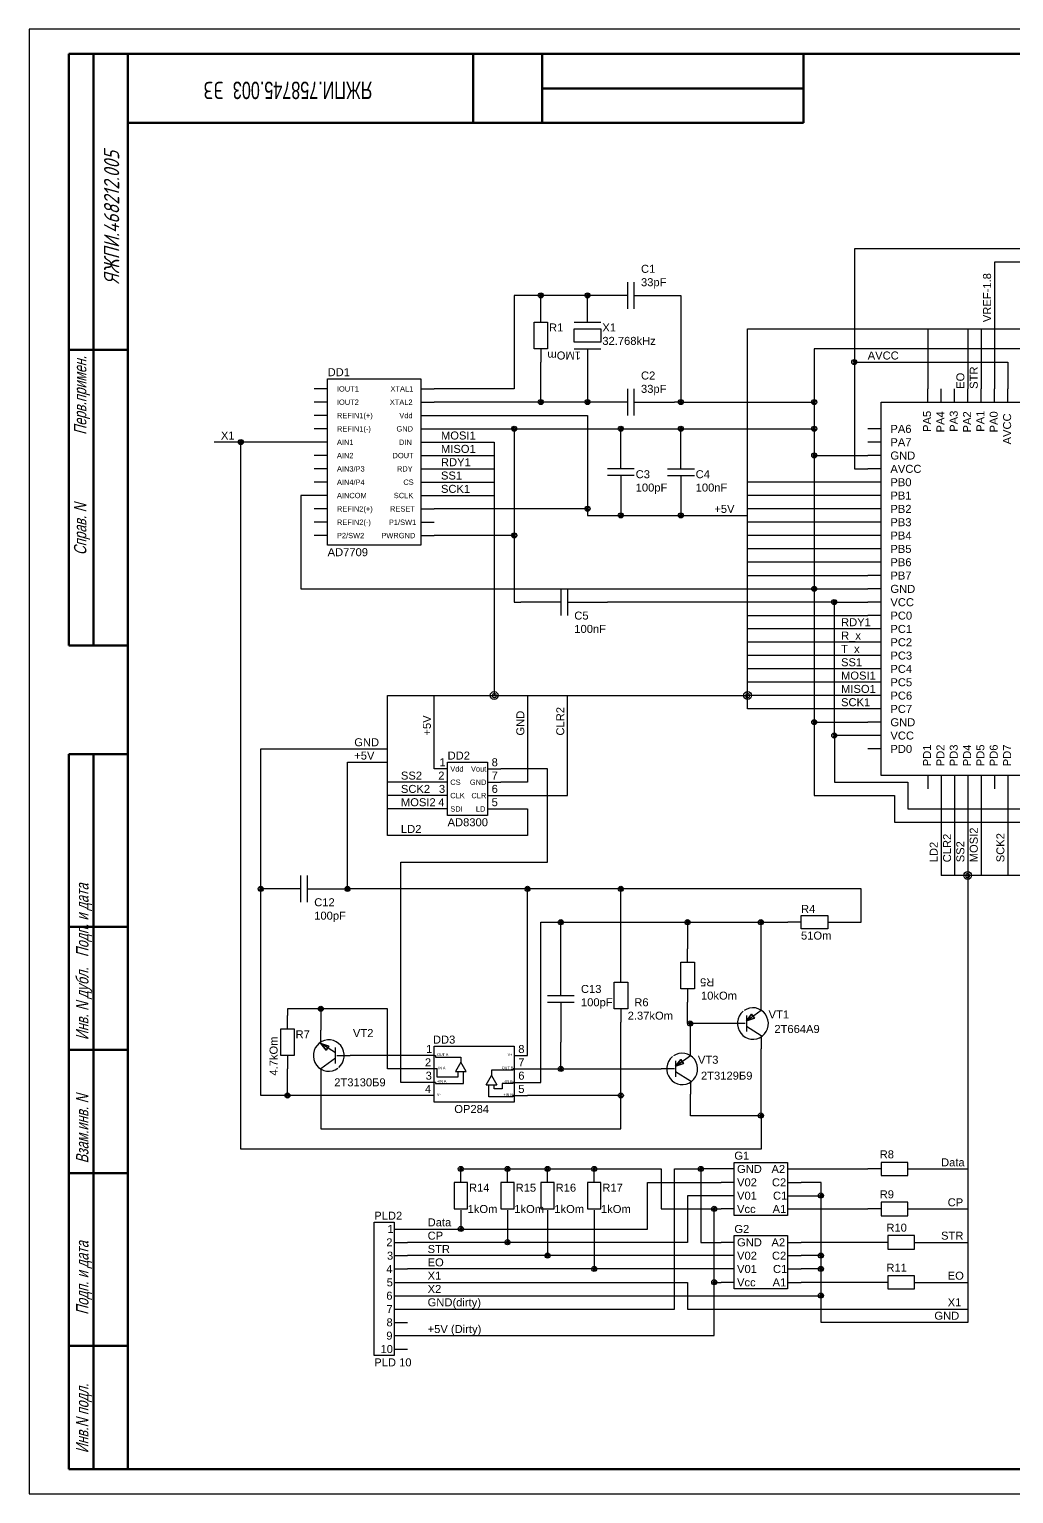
# Model space of a CAD drawing. Header units: millimetres. Extents: x 616 to 3040, y 265 to 2725.
# Drawn here: x 1500.6 to 1700.3, y 1471.9 to 1768.9 of the extents above; entities that cross this region are included whole.
import ezdxf

# ---------------------------------------------------------------- set-up
doc = ezdxf.new("R2010")
doc.units = ezdxf.units.MM
doc.layers.add('OSN', color=7, linetype='Continuous', lineweight=60)
doc.layers.add('Sheet', color=255, linetype='Continuous')
doc.layers.add('TONK', color=7, linetype='Continuous')
doc.styles.add('NOWTXT', font='nowtxt.shx', dxfattribs={"width": 0.75, "height": 3})
doc.styles.add('rom3.5', font='romans.shx', dxfattribs={"width": 0.8, "height": 3.5})
doc.styles.get("Standard").update_dxf_attribs({"font": 'arial.ttf'})

# ---------------------------------------------------------------- blocks, each defined once
blk = doc.blocks.new('1')
at = {"layer": 'Sheet'}
for p, q in [((446.05, -182.2), (355.63, -182.2)), ((355.63, -182.2), (355.63, -199.47)), ((412.53, -184.23), (376.97, -184.23)), ((376.97, -184.23), (376.97, -203.53)), ((321.09, -191.34), (321.09, -187.28)), ((322.1, -191.34), (322.1, -187.28)), ((307.88, -189.31), (303.81, -189.31)), ((303.81, -189.31), (303.81, -203.53)), ((314.99, -189.31), (307.88, -189.31)), ((307.88, -191.34), (307.88, -189.31)), ((321.09, -189.31), (314.99, -189.31)), ((314.99, -191.34), (314.99, -189.31)), ((322.1, -189.31), (328.2, -189.31)), ((328.2, -189.31), (329.21, -189.31)), ((329.21, -189.31), (329.21, -205.56)), ((307.88, -193.37), (307.88, -191.34)), ((314.99, -193.37), (314.99, -191.34)), ((306.86, -193.37), (308.89, -193.37)), ((306.86, -197.44), (306.86, -193.37)), ((308.89, -193.37), (308.89, -197.44)), ((312.96, -193.37), (317.02, -193.37)), ((312.96, -196.42), (312.96, -194.39)), ((312.96, -194.39), (317.02, -194.39)), ((317.02, -194.39), (317.02, -196.42)), ((339.37, -250.27), (339.37, -194.39)), ((339.37, -194.39), (432.85, -194.39)), ((366.81, -194.39), (366.81, -203.53)), ((372.9, -194.39), (372.9, -203.53)), ((374.93, -194.39), (374.93, -203.53)), ((308.89, -197.44), (306.86, -197.44)), ((307.88, -197.44), (307.88, -199.47)), ((317.02, -196.42), (312.96, -196.42)), ((312.96, -197.44), (317.02, -197.44)), ((314.99, -197.44), (314.99, -199.47)), ((381.03, -197.44), (349.53, -197.44)), ((349.53, -197.44), (349.53, -205.56)), ((307.88, -205.56), (307.88, -199.47)), ((314.99, -199.47), (314.99, -205.56)), ((355.63, -199.47), (355.63, -215.72)), ((355.63, -199.47), (379, -199.47)), ((379, -199.47), (379, -203.53)), ((275.37, -202.01), (289.56, -202.01)), ((275.37, -227.37), (275.37, -202.01)), ((289.56, -202.01), (289.56, -227.37)), ((275.37, -203.53), (273.33, -203.53)), ((289.59, -203.53), (291.62, -203.53)), ((303.81, -203.53), (291.62, -203.53)), ((321.09, -207.6), (321.09, -203.53)), ((322.1, -207.6), (322.1, -203.53)), ((366.81, -205.56), (366.81, -203.53)), ((368.84, -205.56), (368.84, -203.53)), ((370.87, -205.56), (370.87, -203.53)), ((372.9, -205.56), (372.9, -203.53)), ((374.93, -205.56), (374.93, -203.53)), ((376.97, -205.56), (376.97, -203.53)), ((379, -205.56), (379, -203.53)), ((275.37, -205.56), (273.33, -205.56)), ((289.59, -205.56), (291.62, -205.56)), ((307.88, -205.56), (291.62, -205.56)), ((314.99, -205.56), (307.88, -205.56)), ((321.09, -205.56), (314.99, -205.56)), ((322.1, -205.56), (328.2, -205.56)), ((329.21, -205.56), (328.2, -205.56)), ((329.21, -205.56), (349.53, -205.56)), ((349.53, -205.56), (349.53, -209.63)), ((359.69, -205.56), (421.64, -205.56)), ((359.69, -262.43), (359.69, -205.56)), ((275.37, -207.6), (273.33, -207.6)), ((275.37, -209.63), (273.33, -209.63)), ((289.59, -207.6), (291.62, -207.6)), ((289.59, -209.63), (291.62, -209.63)), ((291.62, -207.6), (314.99, -207.6)), ((291.62, -209.63), (303.81, -209.63)), ((303.81, -209.63), (320.07, -209.63)), ((303.81, -209.63), (303.81, -225.88)), ((314.99, -207.6), (314.99, -221.82)), ((320.07, -215.72), (320.07, -209.63)), ((320.07, -209.63), (329.21, -209.63)), ((329.21, -215.72), (329.21, -209.63)), ((329.21, -209.63), (349.53, -209.63)), ((349.53, -209.63), (349.53, -213.69)), ((359.69, -209.63), (357.66, -209.63)), ((262.16, -211.66), (258.09, -211.66)), ((273.33, -211.66), (262.16, -211.66)), ((262.16, -319.36), (262.16, -211.66)), ((275.37, -211.66), (273.33, -211.66)), ((289.59, -211.66), (291.62, -211.66)), ((291.62, -211.66), (300.77, -211.66)), ((300.77, -211.66), (300.77, -250.27)), ((359.69, -211.66), (357.66, -211.66)), ((275.37, -213.69), (273.33, -213.69)), ((289.59, -213.69), (291.62, -213.69)), ((291.62, -213.69), (300.77, -213.69)), ((349.53, -213.69), (357.66, -213.69)), ((349.53, -213.69), (349.53, -234.01)), ((359.69, -213.69), (357.66, -213.69)), ((275.37, -215.72), (273.33, -215.72)), ((289.59, -215.72), (291.62, -215.72)), ((291.62, -215.72), (300.77, -215.72)), ((322.1, -215.72), (318.04, -215.72)), ((327.18, -215.72), (331.25, -215.72)), ((355.63, -215.72), (357.66, -215.72)), ((359.69, -215.72), (357.66, -215.72)), ((275.37, -217.76), (273.33, -217.76)), ((289.59, -217.76), (291.62, -217.76)), ((291.62, -217.76), (300.77, -217.76)), ((322.1, -216.74), (318.04, -216.74)), ((320.07, -216.74), (320.07, -222.84)), ((327.18, -216.74), (331.25, -216.74)), ((329.21, -216.74), (329.21, -222.84)), ((357.66, -217.76), (339.37, -217.76)), ((359.69, -217.76), (357.66, -217.76)), ((273.33, -219.79), (271.3, -219.79)), ((271.3, -219.79), (271.3, -234.01)), ((275.37, -219.79), (273.33, -219.79)), ((289.59, -219.79), (291.62, -219.79)), ((291.62, -219.79), (300.77, -219.79)), ((357.66, -219.79), (339.37, -219.79)), ((359.69, -219.79), (357.66, -219.79)), ((275.37, -221.82), (273.33, -221.82)), ((289.59, -221.82), (291.62, -221.82)), ((314.99, -221.82), (291.62, -221.82)), ((314.99, -221.82), (314.99, -222.84)), ((314.99, -222.84), (320.07, -222.84)), ((320.07, -222.84), (329.21, -222.84)), ((329.21, -222.84), (339.37, -222.84)), ((357.66, -221.82), (339.37, -221.82)), ((359.69, -221.82), (357.66, -221.82)), ((275.37, -223.85), (273.33, -223.85)), ((289.59, -223.85), (291.62, -223.85)), ((357.66, -223.85), (339.37, -223.85)), ((359.69, -223.85), (357.66, -223.85)), ((275.37, -225.88), (273.33, -225.88)), ((289.56, -227.37), (275.37, -227.37)), ((289.59, -225.88), (291.62, -225.88)), ((303.81, -225.88), (291.62, -225.88)), ((303.81, -225.88), (303.81, -236.04)), ((357.66, -225.88), (339.37, -225.88)), ((359.69, -225.88), (357.66, -225.88)), ((357.66, -227.92), (339.37, -227.92)), ((359.69, -227.92), (357.66, -227.92)), ((357.66, -229.95), (339.37, -229.95)), ((339.37, -231.98), (357.66, -231.98)), ((359.69, -229.95), (357.66, -229.95)), ((359.69, -231.98), (357.66, -231.98)), ((271.3, -234.01), (349.53, -234.01)), ((310.93, -234.01), (310.93, -238.08)), ((311.94, -234.01), (311.94, -238.08)), ((349.53, -234.01), (357.66, -234.01)), ((349.53, -234.01), (349.53, -254.33)), ((359.69, -234.01), (357.66, -234.01)), ((303.81, -236.04), (304.83, -236.04)), ((310.93, -236.04), (304.83, -236.04)), ((311.94, -236.04), (318.04, -236.04)), ((352.58, -236.04), (318.04, -236.04)), ((352.58, -256.36), (352.58, -236.04)), ((352.58, -236.04), (357.66, -236.04)), ((359.69, -236.04), (357.66, -236.04)), ((339.37, -238.08), (357.66, -238.08)), ((359.69, -238.08), (357.66, -238.08)), ((357.66, -240.11), (339.37, -240.11)), ((359.69, -240.11), (357.66, -240.11)), ((357.66, -242.14), (339.37, -242.14)), ((359.69, -242.14), (357.66, -242.14)), ((357.66, -244.17), (339.37, -244.17)), ((359.69, -244.17), (357.66, -244.17)), ((357.66, -246.2), (339.37, -246.2)), ((359.69, -246.2), (357.66, -246.2)), ((357.66, -248.24), (339.37, -248.24)), ((359.69, -248.24), (357.66, -248.24)), ((284.51, -271.6), (284.51, -250.27)), ((284.51, -250.27), (300.77, -250.27)), ((291.62, -261.44), (291.62, -250.27)), ((300.77, -250.27), (339.37, -250.27)), ((305.85, -250.27), (305.85, -263.48)), ((311.94, -265.51), (311.94, -250.27)), ((357.66, -250.27), (339.37, -250.27)), ((339.37, -252.3), (339.37, -250.27)), ((359.69, -250.27), (357.66, -250.27)), ((357.66, -252.3), (339.37, -252.3)), ((349.53, -254.33), (357.66, -254.33)), ((349.53, -254.33), (349.53, -265.51)), ((359.69, -252.3), (357.66, -252.3)), ((359.69, -254.33), (357.66, -254.33)), ((357.66, -256.36), (352.58, -256.36)), ((352.58, -256.36), (352.58, -263.48)), ((359.69, -256.36), (357.66, -256.36)), ((265.21, -279.73), (265.21, -258.4)), ((265.21, -258.4), (284.51, -258.4)), ((359.69, -258.4), (357.66, -258.4)), ((278.41, -279.73), (278.41, -260.43)), ((278.41, -260.43), (284.51, -260.43)), ((293.65, -260.43), (299.72, -260.43)), ((293.65, -268.52), (293.65, -260.43)), ((299.72, -260.43), (299.72, -268.52)), ((293.65, -261.44), (291.62, -261.44)), ((299.75, -261.44), (301.78, -261.44)), ((308.89, -261.44), (301.78, -261.44)), ((308.89, -275.67), (308.89, -261.44)), ((421.64, -262.43), (359.69, -262.43)), ((366.81, -262.46), (366.81, -264.49)), ((368.84, -262.46), (368.84, -264.49)), ((370.87, -262.46), (370.87, -264.49)), ((372.9, -262.46), (372.9, -264.49)), ((374.93, -262.46), (374.93, -264.49)), ((376.97, -262.46), (376.97, -264.49)), ((379, -262.46), (379, -264.49)), ((291.62, -263.48), (284.51, -263.48)), ((291.62, -265.51), (284.51, -265.51)), ((293.65, -263.48), (291.62, -263.48)), ((293.65, -265.51), (291.62, -265.51)), ((299.75, -263.48), (301.78, -263.48)), ((299.75, -265.51), (301.78, -265.51)), ((305.85, -263.48), (301.78, -263.48)), ((301.78, -265.51), (311.94, -265.51)), ((349.53, -265.51), (361.73, -265.51)), ((352.58, -263.48), (363.76, -263.48)), ((361.73, -265.51), (361.73, -269.57)), ((363.76, -263.48), (363.76, -267.54)), ((368.84, -264.49), (368.84, -277.7)), ((370.87, -264.49), (370.87, -277.7)), ((372.9, -264.49), (372.9, -277.7)), ((374.93, -264.49), (374.93, -277.7)), ((379, -264.49), (379, -277.7)), ((291.62, -267.54), (284.51, -267.54)), ((293.65, -267.54), (291.62, -267.54)), ((299.75, -267.54), (301.78, -267.54)), ((301.78, -267.54), (305.85, -267.54)), ((305.85, -267.54), (305.85, -271.6)), ((363.76, -267.54), (383.06, -267.54)), ((299.72, -268.52), (293.65, -268.52)), ((361.73, -269.57), (381.03, -269.57)), ((305.85, -271.6), (284.51, -271.6)), ((286.54, -309.2), (286.54, -275.67)), ((286.54, -275.67), (308.89, -275.67)), ((271.3, -281.76), (271.3, -277.7)), ((272.32, -281.76), (272.32, -277.7)), ((372.9, -277.7), (368.84, -277.7)), ((386.11, -277.7), (372.9, -277.7)), ((372.9, -277.7), (372.9, -345.77)), ((271.3, -279.73), (265.21, -279.73)), ((265.21, -311.23), (265.21, -279.73)), ((272.32, -279.73), (278.41, -279.73)), ((305.85, -279.73), (278.41, -279.73)), ((305.85, -305.13), (305.85, -279.73)), ((320.07, -279.73), (305.85, -279.73)), ((320.07, -291.92), (320.07, -279.73)), ((356.65, -279.73), (320.07, -279.73)), ((356.65, -284.81), (356.65, -279.73)), ((307.88, -309.2), (307.88, -284.81)), ((307.88, -284.81), (310.93, -284.81)), ((310.93, -284.81), (330.23, -284.81)), ((310.93, -289.89), (310.93, -284.81)), ((330.23, -284.81), (341.41, -284.81)), ((330.23, -284.81), (330.23, -288.88)), ((341.41, -296.19), (341.41, -284.81)), ((341.41, -284.81), (345.47, -284.81)), ((347.5, -284.81), (345.47, -284.81)), ((347.5, -285.83), (347.5, -283.8)), ((347.5, -283.8), (351.57, -283.8)), ((351.57, -283.8), (351.57, -285.83)), ((351.57, -284.81), (353.6, -284.81)), ((353.6, -284.81), (356.65, -284.81)), ((351.57, -285.83), (347.5, -285.83)), ((310.93, -295.99), (310.93, -289.89)), ((330.23, -290.91), (330.23, -288.88)), ((320.07, -293.96), (320.07, -291.92)), ((329.21, -290.91), (331.25, -290.91)), ((329.21, -294.97), (329.21, -290.91)), ((331.25, -290.91), (331.25, -294.97)), ((319.05, -293.96), (321.09, -293.96)), ((319.05, -298.02), (319.05, -293.96)), ((321.09, -293.96), (321.09, -298.02)), ((308.89, -295.99), (312.96, -295.99)), ((331.25, -294.97), (329.21, -294.97)), ((330.23, -294.97), (330.23, -297)), ((341.41, -298.22), (341.41, -296.19)), ((274.35, -298.02), (269.27, -298.02)), ((269.27, -298.02), (269.27, -299.04)), ((284.51, -298.02), (274.35, -298.02)), ((274.35, -298.02), (274.35, -301.27)), ((284.51, -307.16), (284.51, -298.02)), ((308.89, -297), (312.96, -297)), ((310.93, -297), (310.93, -303.1)), ((321.09, -298.02), (319.05, -298.02)), ((320.07, -298.02), (320.07, -300.05)), ((330.23, -300.26), (330.23, -297)), ((339.17, -299.85), (341.41, -298.22)), ((339.17, -299.85), (339.98, -298.83)), ((339.98, -298.83), (339.17, -299.85)), ((339.98, -298.83), (340.39, -299.44)), ((340.39, -299.44), (339.98, -298.83)), ((268.25, -301.07), (270.29, -301.07)), ((268.25, -305.13), (268.25, -301.07)), ((269.27, -301.07), (269.27, -299.04)), ((270.29, -301.07), (270.29, -305.13)), ((320.07, -311.23), (320.07, -300.05)), ((330.64, -300.26), (330.23, -300.26)), ((330.64, -303.1), (330.64, -300.26)), ((336.94, -300.26), (330.64, -300.26)), ((338.97, -300.26), (336.94, -300.26)), ((339.17, -299.04), (339.17, -301.47)), ((340.39, -299.44), (339.17, -299.85)), ((339.17, -299.85), (340.39, -299.44)), ((339.17, -300.66), (341.41, -302.08)), ((340.39, -299.44), (340.39, -299.44)), ((340.39, -299.44), (340.39, -299.44)), ((274.35, -303.3), (274.35, -301.27)), ((276.59, -304.73), (274.35, -303.3)), ((275.16, -304.32), (274.35, -303.3)), ((274.35, -303.3), (275.57, -303.71)), ((275.57, -303.71), (274.35, -303.3)), ((274.35, -303.3), (275.16, -304.32)), ((310.93, -307.16), (310.93, -303.1)), ((330.64, -305.13), (330.64, -303.1)), ((341.41, -302.08), (341.41, -304.12)), ((270.29, -305.13), (268.25, -305.13)), ((269.27, -305.13), (269.27, -307.16)), ((276.59, -305.54), (274.35, -307.16)), ((275.57, -303.71), (275.16, -304.32)), ((275.16, -304.32), (275.57, -303.71)), ((275.16, -304.32), (275.16, -304.32)), ((275.57, -303.71), (275.57, -303.71)), ((276.59, -306.35), (276.59, -303.91)), ((276.79, -305.13), (278.82, -305.13)), ((289.59, -305.13), (278.82, -305.13)), ((291.62, -305.13), (289.59, -305.13)), ((291.62, -303.71), (303.78, -303.71)), ((291.62, -312.21), (291.62, -303.71)), ((291.62, -305.13), (291.83, -305.13)), ((291.83, -305.13), (291.83, -305.34)), ((291.83, -305.34), (295.69, -305.34)), ((295.69, -305.34), (295.69, -306.15)), ((303.78, -303.71), (303.78, -312.21)), ((303.81, -305.13), (305.85, -305.13)), ((328.4, -306.76), (330.64, -305.13)), ((341.41, -314.28), (341.41, -304.12)), ((269.27, -311.23), (269.27, -307.16)), ((274.35, -307.16), (274.35, -309.2)), ((289.59, -307.16), (284.51, -307.16)), ((291.62, -307.16), (289.59, -307.16)), ((292.03, -307.16), (291.62, -307.16)), ((292.03, -307.16), (292.03, -308.38)), ((295.69, -306.15), (294.87, -307.57)), ((294.87, -307.57), (296.5, -307.57)), ((295.28, -308.38), (295.28, -307.57)), ((296.5, -307.57), (295.69, -306.15)), ((296.09, -309.4), (296.09, -307.57)), ((303.61, -307.37), (300.36, -307.37)), ((300.36, -307.37), (300.36, -308.18)), ((303.81, -307.16), (303.61, -307.16)), ((303.61, -307.16), (303.61, -307.37)), ((303.81, -307.16), (305.85, -307.16)), ((305.85, -307.16), (310.93, -307.16)), ((310.93, -307.16), (326.17, -307.16)), ((328.2, -307.16), (326.17, -307.16)), ((328.4, -306.76), (329.21, -305.74)), ((329.21, -305.74), (328.4, -306.76)), ((328.4, -305.94), (328.4, -308.38)), ((329.62, -306.35), (328.4, -306.76)), ((328.4, -306.76), (329.62, -306.35)), ((328.4, -307.57), (330.64, -308.99)), ((329.21, -305.74), (329.62, -306.35)), ((329.62, -306.35), (329.21, -305.74)), ((329.62, -306.35), (329.62, -306.35)), ((329.62, -306.35), (329.62, -306.35)), ((274.35, -309.2), (274.35, -316.31)), ((289.59, -309.2), (286.54, -309.2)), ((291.62, -309.2), (289.59, -309.2)), ((291.83, -309.2), (291.62, -309.2)), ((291.83, -309.2), (291.83, -309.4)), ((291.83, -309.4), (296.09, -309.4)), ((292.03, -308.38), (295.28, -308.38)), ((299.55, -309.6), (300.36, -308.18)), ((299.55, -309.6), (301.17, -309.6)), ((299.95, -311.43), (299.95, -309.6)), ((300.36, -308.18), (301.17, -309.6)), ((300.77, -310.21), (300.77, -309.6)), ((303.61, -309.4), (301.99, -309.4)), ((301.99, -309.4), (301.99, -310.21)), ((303.81, -309.2), (303.61, -309.2)), ((303.61, -309.2), (303.61, -309.4)), ((303.81, -309.2), (305.85, -309.2)), ((305.85, -309.2), (307.88, -309.2)), ((330.64, -308.99), (330.64, -311.02)), ((269.27, -311.23), (265.21, -311.23)), ((289.59, -311.23), (269.27, -311.23)), ((291.62, -311.23), (289.59, -311.23)), ((303.78, -312.21), (291.62, -312.21)), ((303.61, -311.43), (299.95, -311.43)), ((301.99, -310.21), (300.77, -310.21)), ((303.81, -311.23), (303.61, -311.23)), ((303.61, -311.23), (303.61, -311.43)), ((303.81, -311.23), (305.85, -311.23)), ((320.07, -311.23), (305.85, -311.23)), ((320.07, -316.31), (320.07, -311.23)), ((330.64, -314.28), (330.64, -311.02)), ((341.41, -314.28), (330.64, -314.28)), ((341.41, -314.28), (341.41, -319.36)), ((274.35, -316.31), (320.07, -316.31)), ((341.41, -319.36), (262.16, -319.36)), ((295.69, -324.44), (295.69, -322.4)), ((295.69, -323.42), (295.69, -322.4)), ((295.69, -322.4), (302.8, -322.4)), ((302.8, -324.44), (302.8, -322.4)), ((302.8, -322.4), (308.89, -322.4)), ((308.89, -324.44), (308.89, -322.4)), ((308.89, -322.4), (316.01, -322.4)), ((316.01, -324.44), (316.01, -322.4)), ((316.01, -322.4), (326.17, -322.4)), ((326.17, -322.4), (326.17, -328.5)), ((328.2, -343.74), (328.2, -322.4)), ((328.2, -322.4), (332.26, -322.4)), ((332.26, -322.4), (332.26, -333.58)), ((335.31, -322.4), (332.26, -322.4)), ((337.34, -322.4), (335.31, -322.4)), ((337.34, -321.39), (345.44, -321.39)), ((337.34, -329.48), (337.34, -321.39)), ((345.44, -321.39), (345.44, -329.48)), ((345.47, -322.4), (347.5, -322.4)), ((347.5, -322.4), (357.66, -322.4)), ((359.69, -322.4), (357.66, -322.4)), ((360.1, -321.39), (359.69, -321.39)), ((359.69, -321.39), (359.69, -323.42)), ((363.76, -321.39), (359.69, -321.39)), ((359.69, -323.42), (363.76, -323.42)), ((363.76, -323.42), (363.76, -321.39)), ((363.76, -322.4), (365.79, -322.4)), ((365.79, -322.4), (372.9, -322.4)), ((294.67, -324.44), (294.67, -328.5)), ((296.7, -324.44), (294.67, -324.44)), ((296.7, -328.5), (296.7, -324.44)), ((301.78, -324.44), (301.78, -328.5)), ((303.81, -324.44), (301.78, -324.44)), ((303.81, -328.5), (303.81, -324.44)), ((307.88, -324.44), (307.88, -328.5)), ((309.91, -324.44), (307.88, -324.44)), ((309.91, -328.5), (309.91, -324.44)), ((314.99, -324.44), (314.99, -328.5)), ((317.02, -324.44), (314.99, -324.44)), ((317.02, -328.5), (317.02, -324.44)), ((324.13, -331.55), (324.13, -324.44)), ((324.13, -324.44), (335.31, -324.44)), ((337.34, -324.44), (335.31, -324.44)), ((345.47, -324.44), (347.5, -324.44)), ((350.55, -324.44), (347.5, -324.44)), ((350.55, -326.47), (350.55, -324.44)), ((335.31, -326.47), (330.23, -326.47)), ((330.23, -326.47), (330.23, -333.58)), ((337.34, -326.47), (335.31, -326.47)), ((345.47, -326.47), (347.5, -326.47)), ((347.5, -326.47), (350.55, -326.47)), ((350.55, -335.61), (350.55, -326.47)), ((360.1, -327.48), (359.69, -327.48)), ((359.69, -327.48), (359.69, -329.52)), ((363.76, -327.48), (359.69, -327.48)), ((363.76, -329.52), (363.76, -327.48)), ((294.67, -328.5), (296.7, -328.5)), ((295.69, -328.7), (295.69, -330.74)), ((301.78, -328.5), (303.81, -328.5)), ((302.8, -328.7), (302.8, -330.74)), ((307.88, -328.5), (309.91, -328.5)), ((308.89, -328.7), (308.89, -330.74)), ((314.99, -328.5), (317.02, -328.5)), ((316.01, -328.7), (316.01, -330.74)), ((326.17, -328.5), (334.29, -328.5)), ((334.29, -328.5), (335.31, -328.5)), ((334.29, -339.68), (334.29, -328.5)), ((337.34, -328.5), (335.31, -328.5)), ((345.44, -329.48), (337.34, -329.48)), ((345.47, -328.5), (347.5, -328.5)), ((347.5, -328.5), (357.66, -328.5)), ((359.69, -328.5), (357.66, -328.5)), ((359.69, -329.52), (363.76, -329.52)), ((363.76, -328.5), (365.79, -328.5)), ((365.79, -328.5), (372.9, -328.5)), ((282.48, -330.53), (285.49, -330.53)), ((282.48, -350.82), (282.48, -330.53)), ((285.49, -330.53), (285.49, -350.82)), ((285.53, -331.55), (287.56, -331.55)), ((287.56, -331.55), (295.69, -331.55)), ((295.69, -330.74), (295.69, -331.55)), ((295.69, -331.55), (324.13, -331.55)), ((302.8, -330.74), (302.8, -333.58)), ((308.89, -330.74), (308.89, -335.61)), ((316.01, -330.74), (316.01, -337.64)), ((285.53, -333.58), (287.56, -333.58)), ((302.8, -333.58), (287.56, -333.58)), ((330.23, -333.58), (302.8, -333.58)), ((332.26, -333.58), (335.31, -333.58)), ((337.34, -333.58), (335.31, -333.58)), ((337.34, -332.56), (345.44, -332.56)), ((337.34, -340.66), (337.34, -332.56)), ((345.44, -332.56), (345.44, -340.66)), ((345.47, -333.58), (347.5, -333.58)), ((358.68, -333.58), (347.5, -333.58)), ((360.71, -333.58), (358.68, -333.58)), ((361.12, -332.56), (360.71, -332.56)), ((360.71, -332.56), (360.71, -334.6)), ((364.77, -332.56), (360.71, -332.56)), ((360.71, -334.6), (364.77, -334.6)), ((364.77, -334.6), (364.77, -332.56)), ((364.77, -333.58), (366.81, -333.58)), ((366.81, -333.58), (372.9, -333.58)), ((285.53, -335.61), (287.56, -335.61)), ((308.89, -335.61), (287.56, -335.61)), ((335.31, -335.61), (308.89, -335.61)), ((337.34, -335.61), (335.31, -335.61)), ((345.47, -335.61), (347.5, -335.61)), ((350.55, -335.61), (347.5, -335.61)), ((350.55, -337.64), (350.55, -335.61)), ((285.53, -337.64), (287.56, -337.64)), ((316.01, -337.64), (287.56, -337.64)), ((335.31, -337.64), (316.01, -337.64)), ((337.34, -337.64), (335.31, -337.64)), ((345.47, -337.64), (347.5, -337.64)), ((350.55, -337.64), (347.5, -337.64)), ((350.55, -341.71), (350.55, -337.64)), ((361.12, -338.66), (360.71, -338.66)), ((360.71, -338.66), (360.71, -340.69)), ((364.77, -338.66), (360.71, -338.66)), ((364.77, -340.69), (364.77, -338.66)), ((285.53, -339.68), (287.56, -339.68)), ((287.56, -339.68), (330.23, -339.68)), ((330.23, -339.68), (330.23, -343.74)), ((334.29, -339.68), (335.31, -339.68)), ((334.29, -347.8), (334.29, -339.68)), ((337.34, -339.68), (335.31, -339.68)), ((345.44, -340.66), (337.34, -340.66)), ((345.47, -339.68), (347.5, -339.68)), ((358.68, -339.68), (347.5, -339.68)), ((360.71, -339.68), (358.68, -339.68)), ((360.71, -340.69), (364.77, -340.69)), ((364.77, -339.68), (366.81, -339.68)), ((366.81, -339.68), (372.9, -339.68)), ((285.53, -341.71), (287.56, -341.71)), ((287.56, -341.71), (350.55, -341.71)), ((350.55, -345.77), (350.55, -341.71)), ((285.53, -343.74), (287.56, -343.74)), ((285.53, -345.77), (287.56, -345.77)), ((287.56, -343.74), (328.2, -343.74)), ((330.23, -343.74), (372.9, -343.74)), ((372.9, -345.77), (350.55, -345.77)), ((285.53, -347.8), (287.56, -347.8)), ((287.56, -347.8), (334.29, -347.8)), ((285.53, -349.84), (287.56, -349.84)), ((285.49, -350.82), (282.48, -350.82))]:
    blk.add_line(p, q, dxfattribs=at)
for centre, radius in [((307.86, -189.29), 0.389), ((307.86, -189.29), 0.389), ((307.86, -189.29), 0.389), ((307.86, -189.29), 0.389), ((307.86, -189.29), 0.389), ((307.86, -189.29), 0.389), ((314.97, -189.29), 0.389), ((314.97, -189.29), 0.389), ((314.97, -189.29), 0.389), ((314.97, -189.29), 0.389), ((314.97, -189.29), 0.389), ((314.97, -189.29), 0.389), ((314.97, -189.29), 0.389), ((303.8, -209.61), 0.389), ((303.8, -209.61), 0.389), ((303.8, -209.61), 0.389), ((303.8, -209.61), 0.389), ((314.97, -221.8), 0.389), ((314.97, -221.8), 0.389), ((314.97, -221.8), 0.389), ((314.97, -221.8), 0.389), ((320.05, -222.82), 0.389), ((320.05, -222.82), 0.389), ((320.05, -222.82), 0.389), ((320.05, -222.82), 0.389), ((320.05, -222.82), 0.389), ((329.2, -222.82), 0.389), ((329.2, -222.82), 0.389), ((329.2, -222.82), 0.389), ((329.2, -222.82), 0.389), ((329.2, -222.82), 0.389), ((349.52, -254.32), 0.389), ((349.52, -254.32), 0.389), ((349.52, -254.32), 0.389), ((349.52, -254.32), 0.389), ((352.57, -256.35), 0.389), ((352.57, -256.35), 0.389), ((352.57, -256.35), 0.389), ((352.57, -256.35), 0.389), ((352.57, -256.35), 0.389), ((352.57, -256.35), 0.389), ((372.89, -277.68), 0.593), ((372.89, -277.68), 0.593), ((372.89, -277.68), 0.593), ((372.89, -277.68), 0.593), ((372.89, -277.68), 0.593), ((372.89, -277.68), 0.593), ((372.89, -277.68), 0.593), ((372.89, -277.68), 0.593)]:
    blk.add_circle(centre, radius, dxfattribs=at)
for centre, radius, start, end in [((307.88, -189.31), 0.203, 0, 180), ((307.88, -189.31), 0.203, 180, 0), ((314.99, -189.31), 0.203, 0, 180), ((314.99, -189.31), 0.203, 180, 0), ((355.63, -199.47), 0.203, 0, 180), ((355.63, -199.47), 0.203, 180, 0), ((307.88, -205.56), 0.203, 0, 180), ((307.88, -205.56), 0.203, 180, 0), ((314.99, -205.56), 0.203, 0, 180), ((314.99, -205.56), 0.203, 180, 0), ((329.21, -205.56), 0.203, 0, 180), ((329.21, -205.56), 0.203, 180, 0), ((349.53, -205.56), 0.203, 0, 180), ((349.53, -205.56), 0.203, 180, 0), ((303.81, -209.63), 0.203, 0, 180), ((303.81, -209.63), 0.203, 180, 0), ((320.07, -209.63), 0.203, 0, 180), ((320.07, -209.63), 0.203, 180, 0), ((329.21, -209.63), 0.203, 0, 180), ((329.21, -209.63), 0.203, 180, 0), ((349.53, -209.63), 0.203, 0, 180), ((349.53, -209.63), 0.203, 180, 0), ((262.16, -211.66), 0.203, 0, 180), ((262.16, -211.66), 0.203, 180, 0), ((349.53, -213.69), 0.203, 0, 180), ((349.53, -213.69), 0.203, 180, 0), ((314.99, -221.82), 0.203, 0, 180), ((314.99, -221.82), 0.203, 180, 0), ((320.07, -222.84), 0.203, 0, 180), ((320.07, -222.84), 0.203, 180, 0), ((329.21, -222.84), 0.203, 0, 180), ((329.21, -222.84), 0.203, 180, 0), ((303.81, -225.88), 0.203, 0, 180), ((303.81, -225.88), 0.203, 180, 0), ((349.53, -234.01), 0.203, 0, 180), ((349.53, -234.01), 0.203, 180, 0), ((352.58, -236.04), 0.203, 0, 180), ((352.58, -236.04), 0.203, 180, 0), ((300.77, -250.27), 0.305, 0, 180), ((300.77, -250.27), 0.305, 180, 0), ((339.37, -250.27), 0.305, 0, 180), ((339.37, -250.27), 0.305, 180, 0), ((349.53, -254.33), 0.203, 0, 180), ((349.53, -254.33), 0.203, 180, 0), ((352.58, -256.36), 0.203, 0, 180), ((352.58, -256.36), 0.203, 180, 0), ((372.9, -277.7), 0.305, 0, 180), ((372.9, -277.7), 0.305, 180, 0), ((265.21, -279.73), 0.203, 0, 180), ((265.21, -279.73), 0.203, 180, 0), ((278.41, -279.73), 0.203, 0, 180), ((278.41, -279.73), 0.203, 180, 0), ((305.85, -279.73), 0.203, 0, 180), ((305.85, -279.73), 0.203, 180, 0), ((320.07, -279.73), 0.203, 0, 180), ((320.07, -279.73), 0.203, 180, 0), ((310.93, -284.81), 0.203, 0, 180), ((310.93, -284.81), 0.203, 180, 0), ((330.23, -284.81), 0.203, 0, 180), ((330.23, -284.81), 0.203, 180, 0), ((341.41, -284.81), 0.203, 0, 180), ((341.41, -284.81), 0.203, 180, 0), ((274.35, -298.02), 0.203, 0, 180), ((274.35, -298.02), 0.203, 180, 0), ((330.64, -300.26), 0.203, 0, 180), ((330.64, -300.26), 0.203, 180, 0), ((310.93, -307.16), 0.203, 0, 180), ((310.93, -307.16), 0.203, 180, 0), ((269.27, -311.23), 0.203, 0, 180), ((269.27, -311.23), 0.203, 180, 0), ((320.07, -311.23), 0.203, 0, 180), ((320.07, -311.23), 0.203, 180, 0), ((341.41, -314.28), 0.203, 0, 180), ((341.41, -314.28), 0.203, 180, 0), ((295.69, -322.4), 0.203, 0, 180), ((295.69, -322.4), 0.203, 180, 0), ((302.8, -322.4), 0.203, 0, 180), ((302.8, -322.4), 0.203, 180, 0), ((308.89, -322.4), 0.203, 0, 180), ((308.89, -322.4), 0.203, 180, 0), ((316.01, -322.4), 0.203, 0, 180), ((316.01, -322.4), 0.203, 180, 0), ((332.26, -322.4), 0.203, 0, 180), ((332.26, -322.4), 0.203, 180, 0), ((350.55, -326.47), 0.203, 0, 180), ((350.55, -326.47), 0.203, 180, 0), ((334.29, -328.5), 0.203, 0, 180), ((334.29, -328.5), 0.203, 180, 0), ((295.69, -331.55), 0.203, 0, 180), ((295.69, -331.55), 0.203, 180, 0), ((302.8, -333.58), 0.203, 0, 180), ((302.8, -333.58), 0.203, 180, 0), ((308.89, -335.61), 0.203, 0, 180), ((308.89, -335.61), 0.203, 180, 0), ((350.55, -335.61), 0.203, 0, 180), ((350.55, -335.61), 0.203, 180, 0), ((316.01, -337.64), 0.203, 0, 180), ((316.01, -337.64), 0.203, 180, 0), ((350.55, -337.64), 0.203, 0, 180), ((350.55, -337.64), 0.203, 180, 0), ((334.29, -339.68), 0.203, 0, 180), ((334.29, -339.68), 0.203, 180, 0), ((350.55, -341.71), 0.203, 0, 180), ((350.55, -341.71), 0.203, 180, 0)]:
    blk.add_arc(centre, radius, start, end, dxfattribs=at)
for centre, major_axis, ratio in [((355.61, -199.45), (0.389, 0), 0.999995), ((355.61, -199.45), (0.389, 0), 0.999995), ((355.61, -199.45), (0.389, 0), 0.999995), ((355.61, -199.45), (0.389, 0), 0.999995), ((307.86, -205.55), (0, 0.389), 0.999995), ((307.86, -205.55), (0, 0.389), 0.999995), ((307.86, -205.55), (0, 0.389), 0.999995), ((307.86, -205.55), (0, 0.389), 0.999995), ((314.97, -205.55), (0, 0.389), 0.999995), ((314.97, -205.55), (0, 0.389), 0.999995), ((314.97, -205.55), (0, 0.389), 0.999995), ((314.97, -205.55), (0, 0.389), 0.999995), ((314.97, -205.55), (0, 0.389), 0.999995), ((314.97, -205.55), (0, 0.389), 0.999995), ((314.97, -205.55), (0, 0.389), 0.999995), ((329.2, -205.55), (0, 0.389), 0.999995), ((329.2, -205.55), (0, 0.389), 0.999995), ((329.2, -205.55), (0, 0.389), 0.999995), ((329.2, -205.55), (0, 0.389), 0.999995), ((329.2, -205.55), (0, 0.389), 0.999995), ((329.2, -205.55), (0, 0.389), 0.999995), ((349.52, -205.55), (0.389, 0), 0.999995), ((349.52, -205.55), (0.389, 0), 0.999995), ((349.52, -205.55), (0.389, 0), 0.999995), ((349.52, -205.55), (0.389, 0), 0.999995), ((320.05, -209.61), (0, 0.389), 0.999995), ((320.05, -209.61), (0, 0.389), 0.999995), ((320.05, -209.61), (0, 0.389), 0.999995), ((320.05, -209.61), (0, 0.389), 0.999995), ((320.05, -209.61), (0, 0.389), 0.999995), ((329.2, -209.61), (0, 0.389), 0.999995), ((329.2, -209.61), (0, 0.389), 0.999995), ((329.2, -209.61), (0, 0.389), 0.999995), ((329.2, -209.61), (0, 0.389), 0.999995), ((329.2, -209.61), (0, 0.389), 0.999995), ((349.52, -209.61), (0.389, 0), 0.999995), ((349.52, -209.61), (0.389, 0), 0.999995), ((349.52, -209.61), (0.389, 0), 0.999995), ((349.52, -209.61), (0.389, 0), 0.999995), ((262.14, -211.64), (0, 0.389), 0.999995), ((262.14, -211.64), (0, 0.389), 0.999995), ((262.14, -211.64), (0, 0.389), 0.999995), ((262.14, -211.64), (0, 0.389), 0.999995), ((349.52, -213.68), (0.389, 0), 0.99999), ((349.52, -213.68), (0.389, 0), 0.99999), ((349.52, -213.68), (0.389, 0), 0.99999), ((349.52, -213.68), (0.389, 0), 0.99999), ((303.8, -225.87), (0.389, 0), 0.999995), ((303.8, -225.87), (0.389, 0), 0.999995), ((303.8, -225.87), (0.389, 0), 0.999995), ((303.8, -225.87), (0.389, 0), 0.999995), ((303.8, -225.87), (0.389, 0), 0.999995), ((303.8, -225.87), (0.389, 0), 0.999995), ((349.52, -234), (0.389, 0), 0.99999), ((349.52, -234), (0.389, 0), 0.99999), ((349.52, -234), (0.389, 0), 0.99999), ((349.52, -234), (0.389, 0), 0.99999), ((349.52, -234), (0.389, 0), 0.99999), ((349.52, -234), (0.389, 0), 0.99999), ((352.57, -236.03), (0.389, 0), 0.99999), ((352.57, -236.03), (0.389, 0), 0.99999), ((352.57, -236.03), (0.389, 0), 0.99999), ((352.57, -236.03), (0.389, 0), 0.99999), ((352.57, -236.03), (0.389, 0), 0.99999), ((352.57, -236.03), (0.389, 0), 0.99999), ((300.75, -250.25), (0, 0.593), 0.999997), ((300.75, -250.25), (0, 0.593), 0.999997), ((300.75, -250.25), (0, 0.593), 0.999997), ((300.75, -250.25), (0, 0.593), 0.999997), ((339.36, -250.25), (0, 0.593), 0.999993), ((339.36, -250.25), (0, 0.593), 0.999993), ((339.36, -250.25), (0, 0.593), 0.999993), ((339.36, -250.25), (0, 0.593), 0.999993), ((339.36, -250.25), (0, 0.593), 0.999993), ((339.36, -250.25), (0, 0.593), 0.999993), ((339.36, -250.25), (0, 0.593), 0.999993), ((339.36, -250.25), (0, 0.593), 0.999993), ((265.19, -279.72), (0, 0.389), 0.999995), ((265.19, -279.72), (0, 0.389), 0.999995), ((265.19, -279.72), (0, 0.389), 0.999995), ((265.19, -279.72), (0, 0.389), 0.999995), ((265.19, -279.72), (0, 0.389), 0.999995), ((265.19, -279.72), (0, 0.389), 0.999995), ((265.19, -279.72), (0, 0.389), 0.999995), ((278.4, -279.72), (0, 0.389), 0.99999), ((278.4, -279.72), (0, 0.389), 0.99999), ((278.4, -279.72), (0, 0.389), 0.99999), ((278.4, -279.72), (0, 0.389), 0.99999), ((278.4, -279.72), (0, 0.389), 0.99999), ((278.4, -279.72), (0, 0.389), 0.99999), ((278.4, -279.72), (0, 0.389), 0.99999), ((305.83, -279.72), (0, 0.389), 0.999995), ((305.83, -279.72), (0, 0.389), 0.999995), ((305.83, -279.72), (0, 0.389), 0.999995), ((305.83, -279.72), (0, 0.389), 0.999995), ((320.05, -279.72), (0, 0.389), 0.99999), ((320.05, -279.72), (0, 0.389), 0.99999), ((320.05, -279.72), (0, 0.389), 0.99999), ((320.05, -279.72), (0, 0.389), 0.99999), ((310.91, -284.8), (0.389, 0), 0.99999), ((310.91, -284.8), (0.389, 0), 0.99999), ((310.91, -284.8), (0.389, 0), 0.99999), ((310.91, -284.8), (0.389, 0), 0.99999), ((330.21, -284.8), (0.389, 0), 0.99999), ((330.21, -284.8), (0.389, 0), 0.99999), ((330.21, -284.8), (0.389, 0), 0.99999), ((330.21, -284.8), (0.389, 0), 0.99999), ((330.21, -284.8), (0.389, 0), 0.99999), ((330.21, -284.8), (0.389, 0), 0.99999), ((341.39, -284.8), (0.389, 0), 0.99999), ((341.39, -284.8), (0.389, 0), 0.99999), ((341.39, -284.8), (0.389, 0), 0.99999), ((341.39, -284.8), (0.389, 0), 0.99999), ((274.33, -298), (0.389, 0), 0.99999), ((274.33, -298), (0.389, 0), 0.99999), ((274.33, -298), (0.389, 0), 0.99999), ((274.33, -298), (0.389, 0), 0.99999), ((274.33, -298), (0.389, 0), 0.99999), ((274.33, -298), (0.389, 0), 0.99999), ((330.62, -300.24), (0.389, 0), 0.99999), ((330.62, -300.24), (0.389, 0), 0.99999), ((330.62, -300.24), (0.389, 0), 0.99999), ((330.62, -300.24), (0.389, 0), 0.99999), ((310.91, -307.15), (0.389, 0), 0.99999), ((310.91, -307.15), (0.389, 0), 0.99999), ((310.91, -307.15), (0.389, 0), 0.99999), ((310.91, -307.15), (0.389, 0), 0.99999), ((269.25, -311.21), (0.389, 0), 0.999984), ((269.25, -311.21), (0.389, 0), 0.999984), ((269.25, -311.21), (0.389, 0), 0.999984), ((269.25, -311.21), (0.389, 0), 0.999984), ((269.25, -311.21), (0.389, 0), 0.999984), ((269.25, -311.21), (0.389, 0), 0.999984), ((320.05, -311.21), (0.389, 0), 0.99999), ((320.05, -311.21), (0.389, 0), 0.99999), ((320.05, -311.21), (0.389, 0), 0.99999), ((320.05, -311.21), (0.389, 0), 0.99999), ((320.05, -311.21), (0.389, 0), 0.99999), ((320.05, -311.21), (0.389, 0), 0.99999), ((341.39, -314.26), (0.389, 0), 0.99999), ((341.39, -314.26), (0.389, 0), 0.99999), ((341.39, -314.26), (0.389, 0), 0.99999), ((341.39, -314.26), (0.389, 0), 0.99999), ((341.39, -314.26), (0.389, 0), 0.99999), ((341.39, -314.26), (0.389, 0), 0.99999), ((295.67, -322.39), (0.389, 0), 0.999984), ((295.67, -322.39), (0.389, 0), 0.999984), ((295.67, -322.39), (0.389, 0), 0.999984), ((295.67, -322.39), (0.389, 0), 0.999984), ((295.67, -322.39), (0.389, 0), 0.999984), ((295.67, -322.39), (0.389, 0), 0.999984), ((295.67, -322.39), (0.389, 0), 0.999984), ((302.78, -322.39), (0.389, 0), 0.999984), ((302.78, -322.39), (0.389, 0), 0.999984), ((302.78, -322.39), (0.389, 0), 0.999984), ((302.78, -322.39), (0.389, 0), 0.999984), ((302.78, -322.39), (0.389, 0), 0.999984), ((302.78, -322.39), (0.389, 0), 0.999984), ((302.78, -322.39), (0.389, 0), 0.999984), ((308.88, -322.39), (0.389, 0), 0.99999), ((308.88, -322.39), (0.389, 0), 0.99999), ((308.88, -322.39), (0.389, 0), 0.99999), ((308.88, -322.39), (0.389, 0), 0.99999), ((308.88, -322.39), (0.389, 0), 0.99999), ((315.99, -322.39), (0.389, 0), 0.99999), ((315.99, -322.39), (0.389, 0), 0.99999), ((315.99, -322.39), (0.389, 0), 0.99999), ((315.99, -322.39), (0.389, 0), 0.99999), ((315.99, -322.39), (0.389, 0), 0.99999), ((315.99, -322.39), (0.389, 0), 0.99999), ((315.99, -322.39), (0.389, 0), 0.99999), ((332.25, -322.39), (0.389, 0), 0.99999), ((332.25, -322.39), (0.389, 0), 0.99999), ((332.25, -322.39), (0.389, 0), 0.99999), ((332.25, -322.39), (0.389, 0), 0.99999), ((332.25, -322.39), (0.389, 0), 0.99999), ((332.25, -322.39), (0.389, 0), 0.99999), ((350.53, -326.45), (0.389, 0), 0.999979), ((350.53, -326.45), (0.389, 0), 0.999979), ((350.53, -326.45), (0.389, 0), 0.999979), ((350.53, -326.45), (0.389, 0), 0.999979), ((334.28, -328.48), (0.389, 0), 0.99999), ((334.28, -328.48), (0.389, 0), 0.99999), ((334.28, -328.48), (0.389, 0), 0.99999), ((334.28, -328.48), (0.389, 0), 0.99999), ((334.28, -328.48), (0.389, 0), 0.99999), ((334.28, -328.48), (0.389, 0), 0.99999), ((295.67, -331.53), (0.389, 0), 0.999984), ((295.67, -331.53), (0.389, 0), 0.999984), ((295.67, -331.53), (0.389, 0), 0.999984), ((295.67, -331.53), (0.389, 0), 0.999984), ((302.78, -333.56), (0.389, 0), 0.999984), ((302.78, -333.56), (0.389, 0), 0.999984), ((302.78, -333.56), (0.389, 0), 0.999984), ((302.78, -333.56), (0.389, 0), 0.999984), ((308.88, -335.6), (0.389, 0), 0.99999), ((308.88, -335.6), (0.389, 0), 0.99999), ((308.88, -335.6), (0.389, 0), 0.99999), ((308.88, -335.6), (0.389, 0), 0.99999), ((350.53, -335.6), (0.389, 0), 0.999979), ((350.53, -335.6), (0.389, 0), 0.999979), ((350.53, -335.6), (0.389, 0), 0.999979), ((350.53, -335.6), (0.389, 0), 0.999979), ((315.99, -337.63), (0.389, 0), 0.99999), ((315.99, -337.63), (0.389, 0), 0.99999), ((315.99, -337.63), (0.389, 0), 0.99999), ((315.99, -337.63), (0.389, 0), 0.99999), ((350.53, -337.63), (0.389, 0), 0.999979), ((350.53, -337.63), (0.389, 0), 0.999979), ((350.53, -337.63), (0.389, 0), 0.999979), ((350.53, -337.63), (0.389, 0), 0.999979), ((334.28, -339.66), (0.389, 0), 0.99999), ((334.28, -339.66), (0.389, 0), 0.99999), ((334.28, -339.66), (0.389, 0), 0.99999), ((334.28, -339.66), (0.389, 0), 0.99999), ((350.53, -341.69), (0.389, 0), 0.999979), ((350.53, -341.69), (0.389, 0), 0.999979), ((350.53, -341.69), (0.389, 0), 0.999979), ((350.53, -341.69), (0.389, 0), 0.999979)]:
    blk.add_ellipse(centre, major_axis=major_axis, ratio=ratio, dxfattribs=at)
for centre, start_param, end_param in [((340.17, -300.24), 0.681702, 6.893217), ((275.55, -305.12), 3.843271, 10.054666), ((329.4, -307.15), 0.681702, 6.893217)]:
    blk.add_ellipse(centre, major_axis=(0, 2.4), ratio=0.980631, start_param=start_param, end_param=end_param, dxfattribs=at)
for s, height, p in [('C1', 1.219, (323.12, -185.85)), ('33pF', 1.219, (323.12, -187.89)), ('R1', 1.219, (309.1, -194.79)), ('X1', 1.219, (317.23, -194.79)), ('32.768kHz', 1.219, (317.23, -196.83)), ('AVCC', 1.219, (357.66, -199.06)), ('DD1', 1.219, (275.37, -201.6)), ('33pF', 1.219, (323.12, -204.14)), ('C2', 1.219, (323.12, -202.11)), ('IOUT1', 0.813, (276.79, -203.94)), ('IOUT2', 0.813, (276.79, -205.97)), ('XTAL2', 0.813, (284.85, -205.97)), ('XTAL1', 0.813, (284.95, -203.94)), ('REFIN1(+)', 0.813, (276.79, -208)), ('Vdd', 0.813, (286.3, -208)), ('REFIN1(-)', 0.813, (276.79, -210.03)), ('GND', 0.813, (285.86, -210.03)), ('PA6', 1.219, (361.12, -210.24)), ('X1', 1.219, (259.11, -211.25)), ('AIN1', 0.813, (276.79, -212.07)), ('DIN', 0.813, (286.24, -212.07)), ('MOSI1', 1.219, (292.64, -211.25)), ('PA7', 1.219, (361.12, -212.27)), ('AIN2', 0.813, (276.79, -214.1)), ('DOUT', 0.813, (285.26, -214.1)), ('MISO1', 1.219, (292.64, -213.29)), ('RDY1', 1.219, (292.64, -215.32)), ('GND', 1.219, (361.12, -214.3)), ('AIN3/P3', 0.813, (276.79, -216.13)), ('RDY', 0.813, (285.93, -216.13)), ('SS1', 1.219, (292.64, -217.35)), ('C3', 1.219, (322.31, -217.15)), ('C4', 1.219, (331.45, -217.15)), ('AVCC', 1.219, (361.12, -216.33)), ('AIN4/P4', 0.813, (276.79, -218.16)), ('CS', 0.813, (286.91, -218.16)), ('SCK1', 1.219, (292.64, -219.38)), ('100pF', 1.219, (322.31, -219.18)), ('100nF', 1.219, (331.45, -219.18)), ('PB0', 1.219, (361.12, -218.37)), ('AINCOM', 0.813, (276.79, -220.19)), ('SCLK', 0.813, (285.46, -220.19)), ('PB1', 1.219, (361.12, -220.4)), ('REFIN2(+)', 0.813, (276.79, -222.23)), ('RESET', 0.813, (284.88, -222.23)), ('+5V', 1.219, (334.29, -222.43)), ('PB2', 1.219, (361.12, -222.43)), ('REFIN2(-)', 0.813, (276.79, -224.26)), ('P1/SW1', 0.813, (284.71, -224.26)), ('PB3', 1.219, (361.12, -224.46)), ('PB4', 1.219, (361.12, -226.49)), ('P2/SW2', 0.813, (276.79, -226.29)), ('PWRGND', 0.813, (283.56, -226.29)), ('PB5', 1.219, (361.12, -228.53)), ('AD7709', 1.219, (275.37, -229.03)), ('PB6', 1.219, (361.12, -230.56)), ('PB7', 1.219, (361.12, -232.59)), ('GND', 1.219, (361.12, -234.62)), ('VCC', 1.219, (361.12, -236.65)), ('C5', 1.219, (312.96, -238.69)), ('RDY1', 1.219, (353.6, -239.7)), ('PC0', 1.219, (361.12, -238.69)), ('100nF', 1.219, (312.96, -240.72)), ('R_x', 1.219, (353.6, -241.73)), ('PC1', 1.219, (361.12, -240.72)), ('T_x', 1.219, (353.6, -243.77)), ('PC2', 1.219, (361.12, -242.75)), ('SS1', 1.219, (353.6, -245.8)), ('PC3', 1.219, (361.12, -244.78)), ('MOSI1', 1.219, (353.6, -247.83)), ('PC4', 1.219, (361.12, -246.81)), ('PC5', 1.219, (361.12, -248.85)), ('MISO1', 1.219, (353.6, -249.86)), ('PC6', 1.219, (361.12, -250.88)), ('SCK1', 1.219, (353.6, -251.89)), ('PC7', 1.219, (361.12, -252.91)), ('GND', 1.219, (361.12, -254.94)), ('VCC', 1.219, (361.12, -256.97)), ('+5V', 1.219, (279.43, -260.02)), ('GND', 1.219, (279.43, -257.99)), ('DD2', 1.219, (293.65, -260.02)), ('PD0', 1.219, (361.12, -259.01)), ('1', 1.22, (292.4, -261.04)), ('Vdd', 0.813, (294.06, -261.85)), ('Vout', 0.813, (297.21, -261.85)), ('8', 1.22, (300.36, -261.04)), ('SS2', 1.219, (286.54, -263.07)), ('2', 1.22, (292.23, -263.07)), ('CS', 0.813, (294.06, -263.88)), ('GND', 0.813, (297.04, -263.88)), ('7', 1.22, (300.36, -263.07)), ('SCK2', 1.219, (286.54, -265.1)), ('3', 1.22, (292.33, -265.1)), ('CLK', 0.813, (294.06, -265.91)), ('CLR', 0.813, (297.28, -265.91)), ('6', 1.22, (300.36, -265.1)), ('MOSI2', 1.219, (286.54, -267.13)), ('4', 1.22, (292.23, -267.13)), ('SDI', 0.813, (294.06, -267.95)), ('LD', 0.813, (297.96, -267.95)), ('5', 1.22, (300.36, -267.13)), ('LD2', 1.219, (286.54, -271.2)), ('AD8300', 1.219, (293.65, -270.18)), ('C12', 1.219, (273.33, -282.37)), ('100pF', 1.219, (273.33, -284.41)), ('R4', 1.219, (347.5, -283.39)), ('51Om', 1.219, (347.5, -287.45)), ('C13', 1.219, (313.97, -295.58)), ('100pF', 1.219, (313.97, -297.61)), ('R6', 1.219, (322.1, -297.61)), ('10kOm', 1.219, (332.26, -296.6)), ('2.37kOm', 1.219, (321.09, -299.65)), ('VT1', 1.219, (342.56, -299.46)), ('VT2', 1.219, (279.23, -302.3)), ('2Т664А9', 1.219, (343.44, -301.68)), ('R7', 1.219, (270.49, -302.49)), ('DD3', 1.219, (291.42, -303.3)), ('2', 1.22, (290.2, -306.76)), ('1', 1.22, (290.37, -304.73)), ('OUT A', 0.406, (292.03, -305.17)), ('V+', 0.406, (302.8, -305.17)), ('8', 1.22, (304.42, -304.73)), ('7', 1.22, (304.42, -306.76)), ('VT3', 1.219, (331.79, -306.37)), ('3', 1.22, (290.3, -308.79)), ('-IN A', 0.406, (292.03, -307.2)), ('OUT B', 0.406, (301.92, -307.2)), ('6', 1.22, (304.42, -308.79)), ('2Т3129Б9', 1.219, (332.26, -308.79)), ('2Т3130Б9', 1.219, (276.38, -309.81)), ('4', 1.22, (290.2, -310.82)), ('+IN A', 0.406, (292.03, -309.23)), ('-IN B', 0.406, (302.26, -309.23)), ('5', 1.22, (304.42, -310.82)), ('V-', 0.406, (292.03, -311.26)), ('+IN B', 0.406, (302.15, -311.26)), ('OP284', 1.219, (294.67, -313.87)), ('G1', 1.219, (337.34, -320.98)), ('R8', 1.219, (359.49, -320.78)), ('Data', 1.219, (368.84, -322)), ('GND', 1.219, (337.75, -323.01)), ('A2', 1.219, (343, -323.01)), ('R14', 1.219, (296.91, -325.86)), ('R15', 1.219, (304.02, -325.86)), ('R16', 1.219, (310.11, -325.86)), ('R17', 1.219, (317.23, -325.86)), ('V02', 1.219, (337.75, -325.05)), ('C2', 1.219, (343.07, -325.05)), ('R9', 1.219, (359.49, -326.87)), ('1kOm', 1.219, (296.7, -329.11)), ('1kOm', 1.219, (303.81, -329.11)), ('1kOm', 1.219, (309.91, -329.11)), ('1kOm', 1.219, (317.02, -329.11)), ('V01', 1.219, (337.75, -327.08)), ('Vcc', 1.219, (337.75, -329.11)), ('A1', 1.219, (343.17, -329.11)), ('C1', 1.219, (343.23, -327.08)), ('CP', 1.219, (369.85, -328.09)), ('PLD2', 1.219, (282.48, -330.13)), ('Data', 1.219, (290.61, -331.14)), ('1', 1.22, (284.48, -332.16)), ('CP', 1.219, (290.61, -333.17)), ('G2', 1.219, (337.34, -332.16)), ('R10', 1.219, (360.51, -331.95)), ('STR', 1.219, (368.84, -333.17)), ('2', 1.22, (284.31, -334.19)), ('STR', 1.219, (290.61, -335.21)), ('GND', 1.219, (337.75, -334.19)), ('A2', 1.219, (343, -334.19)), ('3', 1.22, (284.41, -336.22)), ('EO', 1.219, (290.61, -337.24)), ('V02', 1.219, (337.75, -336.22)), ('C2', 1.219, (343.07, -336.22)), ('R11', 1.219, (360.51, -338.05)), ('4', 1.22, (284.31, -338.25)), ('5', 1.22, (284.37, -340.29)), ('X1', 1.219, (290.61, -339.27)), ('V01', 1.219, (337.75, -338.25)), ('Vcc', 1.219, (337.75, -340.29)), ('A1', 1.219, (343.17, -340.29)), ('C1', 1.219, (343.23, -338.25)), ('EO', 1.219, (369.85, -339.27)), ('6', 1.22, (284.31, -342.32)), ('X2', 1.219, (290.61, -341.3)), ('7', 1.22, (284.34, -344.35)), ('GND(dirty)', 1.219, (290.61, -343.33)), ('X1', 1.219, (369.85, -343.33)), ('8', 1.22, (284.34, -346.38)), ('GND', 1.219, (367.82, -345.37)), ('9', 1.22, (284.31, -348.41)), ('+5V (Dirty)', 1.2192, (290.61, -347.4)), ('10', 1.219, (283.43, -350.45)), ('PLD 10', 1.219, (282.48, -352.48))]:
    blk.add_text(s, height=height, dxfattribs=at).set_placement(p)
for s, rotation, p in [('VREF-1.8', 90, (376.46, -193.37)), ('1MOm', 180, (313.97, -197.84)), ('STR', 90, (374.43, -203.53)), ('EO', 90, (372.39, -203.53)), ('PA5', 90, (367.31, -210.1)), ('PA4', 90, (369.35, -210.17)), ('PA3', 90, (371.38, -210.07)), ('PA2', 90, (373.41, -210.17)), ('PA1', 90, (375.44, -210.07)), ('PA0', 90, (377.47, -210.17)), ('AVCC', 90, (379.51, -212)), ('CLR2', 90, (311.43, -256.36)), ('+5V', 90, (291.11, -256.36)), ('GND', 90, (305.34, -256.36)), ('PD1', 90, (367.31, -261.04)), ('PD2', 90, (369.35, -261.04)), ('PD3', 90, (371.38, -261.04)), ('PD4', 90, (373.41, -261.04)), ('PD5', 90, (375.44, -261.04)), ('PD6', 90, (377.47, -261.04)), ('PD7', 90, (379.51, -261.04)), ('CLR2', 90, (370.36, -275.67)), ('MOSI2', 90, (374.43, -275.67)), ('SCK2', 90, (378.49, -275.67)), ('LD2', 90, (368.33, -275.67)), ('SS2', 90, (372.39, -275.67)), ('R5', 180, (334.29, -293.35)), ('4.7kOm', 90, (267.75, -308.18))]:
    blk.add_text(s, height=1.219, rotation=rotation, dxfattribs=at).set_placement(p)
blk = doc.blocks.new('2')
blk.add_blockref('1', (-383.68, 237.5))

msp = doc.modelspace()

# ---------------------------------------------------------------- linework, layer by layer
at = {"layer": 'OSN'}
for p, q in [((1520.63109, 1763.91436), (1508.63109, 1763.91436)), ((1508.63109, 1763.91436), (1508.63109, 1643.90936)), ((1513.63109, 1643.90936), (1513.63109, 1763.91436)), ((1915.63109, 1763.91436), (1520.63109, 1763.91436)), ((1520.63109, 1763.91436), (1520.63109, 1476.91436)), ((1590.63109, 1763.91436), (1590.63109, 1749.91436)), ((1604.63109, 1763.91436), (1604.63109, 1749.91436)), ((1657.63109, 1763.91436), (1657.63109, 1749.91436)), ((1604.73109, 1756.91436), (1657.63109, 1756.91436)), ((1520.63109, 1749.91436), (1657.63109, 1749.91436)), ((1508.63109, 1703.90936), (1520.63109, 1703.90936)), ((1508.63109, 1643.90936), (1520.63109, 1643.90936)), ((1508.63109, 1476.91436), (1508.63109, 1621.91436)), ((1508.63109, 1621.91436), (1520.63109, 1621.91436)), ((1513.63109, 1476.91436), (1513.63109, 1621.91436)), ((1520.63109, 1586.91436), (1508.63109, 1586.91436)), ((1520.63109, 1561.91436), (1508.63109, 1561.91436)), ((1508.63109, 1536.91436), (1520.63109, 1536.91436)), ((1520.63109, 1501.91436), (1508.63109, 1501.91436)), ((1520.63109, 1476.91436), (1508.63109, 1476.91436)), ((1520.63109, 1476.91436), (1915.63109, 1476.91436))]:
    msp.add_line(p, q, dxfattribs=at)
at = {"layer": 'TONK'}
for p, q in [((1920.63109, 1768.91436), (1500.63109, 1768.91436)), ((1500.63109, 1768.91436), (1500.63109, 1471.91436)), ((1500.63109, 1471.91436), (1920.63109, 1471.91436))]:
    msp.add_line(p, q, dxfattribs=at)

# ---------------------------------------------------------------- block references
at = {"xscale": 1.331, "yscale": 1.331, "zscale": 1.331}
msp.add_blockref('2', (1705.28938, 1650.77834), dxfattribs=at)

# ---------------------------------------------------------------- texts
at = {"style": 'rom3.5'}
for s, width, insert, char_height, attachment_point, rotation in [(' {\\Ftxt|c204;\\W0.7;ЯЖПИ.758745.003} Э3', 70, (1554.00311, 1756.54736), 3.5, 5, 180), ('{\\Q15;ЯЖПИ.468212.005}', 55.2474655, (1515.78273, 1717.2403), 3.0911819, 1, 90)]:
    msp.add_mtext_dynamic_manual_height_columns(s, width=width, gutter_width=17.5, heights=[0], dxfattribs=dict(at, insert=insert, char_height=char_height, attachment_point=attachment_point, rotation=rotation))
at = {"layer": 'TONK', "style": 'NOWTXT', "oblique": 15, "width": 0.75}
for s, p in [('    Справ. N                    Перв.примен.', (1512.19981, 1659.46355)), ('Инв. N дубл.   Подп. и дата', (1512.63109, 1563.91436)), ('Взам.инв. N', (1512.63109, 1538.91436)), ('Подп. и дата', (1512.63109, 1508.19339)), ('Инв.N подл.', (1512.63109, 1480.1321))]:
    msp.add_text(s, height=2.5, rotation=90, dxfattribs=at).set_placement(p)

doc.saveas('drawing.dxf')
